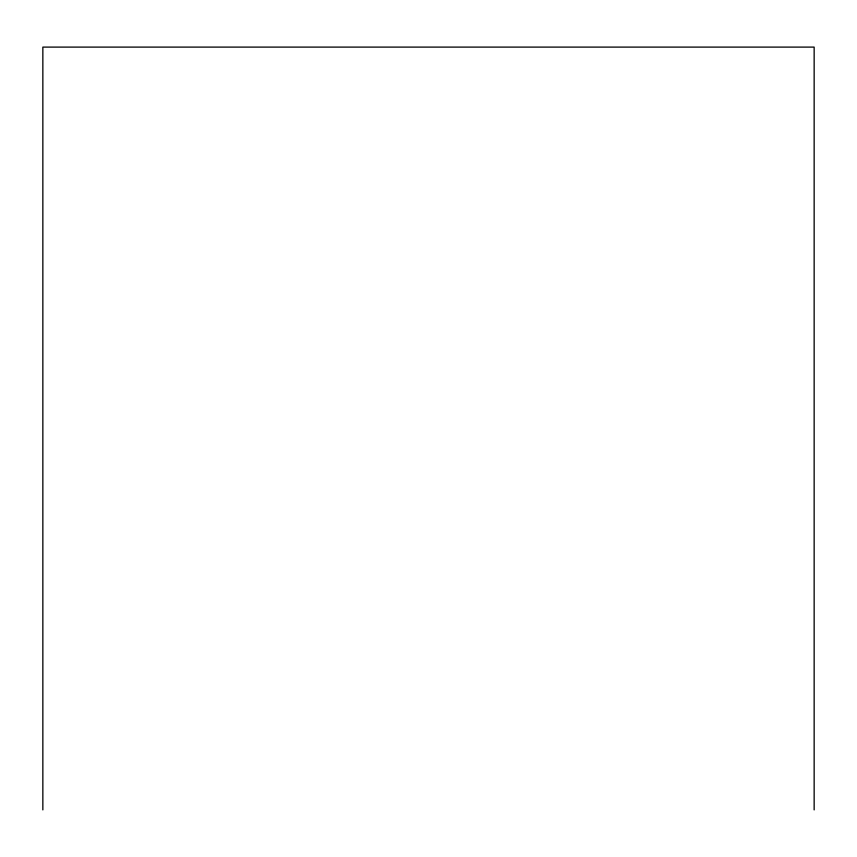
<?xml version="1.0" encoding="UTF-8"?>
<svg xmlns="http://www.w3.org/2000/svg" width="857" height="857" viewBox="0 0 857 857"><rect width="100%" height="100%" fill="white"/><g stroke="black" fill="none" stroke-linecap="round" stroke-linejoin="round"><path stroke-width="1.29" d="M814.15 809.897L814.15 47.103L42.85 47.103L42.85 809.897"/></g></svg>
